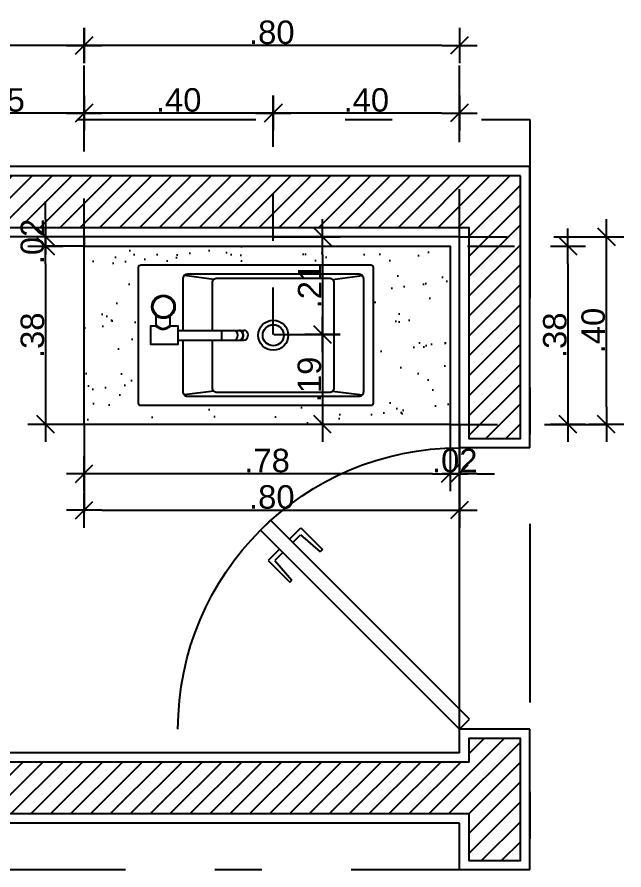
# Model space of a CAD drawing. Header units: millimetres. Extents: x 1999 to 2304, y 1614 to 1800.
# Drawn here: x 2236.212 to 2237.506, y 1631.34 to 1633.159 of the extents above; entities that cross this region are included whole.
import ezdxf

# ---------------------------------------------------------------- set-up
doc = ezdxf.new("R2010")
doc.units = ezdxf.units.MM
doc.header["$LTSCALE"] = 0.03
doc.header["$PDMODE"] = 34
doc.linetypes.add('DASHDOT', pattern=[25.4, 12.7, -6.35, 0, -6.35])
doc.linetypes.add('HIDDEN', pattern=[9.525, 6.35, -3.175])
for name, color, linetype in [('BANCADAS', 5, 'Continuous'), ('COTA Especificações', 250, 'Continuous'), ('Esquadrias', 3, 'Continuous'), ('LOUÇAS E METAIS', 5, 'Continuous'), ('PL1', 1, 'Continuous'), ('PL250', 250, 'Continuous'), ('PL5', 5, 'Continuous')]:
    doc.layers.add(name, color=color, linetype=linetype)
doc.styles.get("Standard").update_dxf_attribs({"font": 'arial.ttf'})
doc.dimstyles.new('TICK01', dxfattribs={"dimscale": 0, "dimtxt": 2, "dimasz": 1.5, "dimexe": 0.18, "dimexo": 0.06, "dimgap": 0.09, "dimtad": 1, "dimzin": 4, "dimdsep": 46, "dimtxsty": 'Standard', "dimblk": 'TICK1', "dimcen": 0.09, "dimclrd": 256, "dimclre": 256, "dimclrt": 4, "dimaunit": 1, "dimadec": 0, "dimazin": 0, "dimtfac": 1, "dimtix": 1, "dimtmove": 2, "dimatfit": 3, "dimldrblk": 'TICK1', "dimfxl": 1, "dimtolj": 1, "dimtzin": 12, "dimarcsym": 0})
pattern_1 = [(45, (199.171853, 0.580903), (-0.02121320344, 0.02121320344), [])]

# ---------------------------------------------------------------- blocks, each defined once
blk = doc.blocks.new('PORTA60E')
at = {"layer": 'Esquadrias'}
for p, q in [((-0.4455, 0.4031), (-0.4243, 0.4243)), ((-0.4243, 0.4243), (0, 0)), ((-0.0212, -0.0212), (-0.4455, 0.4031)), ((-0.3837, 0.3837), (-0.3594, 0.4079)), ((-0.3594, 0.4079), (-0.3134, 0.3619)), ((-0.3766, 0.3766), (-0.3598, 0.3934)), ((-0.3598, 0.3934), (-0.318, 0.3573)), ((-0.4049, 0.3624), (-0.4292, 0.3382)), ((-0.3978, 0.3554), (-0.4146, 0.3386)), ((-0.3134, 0.3619), (-0.318, 0.3573)), ((-0.4292, 0.3382), (-0.3832, 0.2922)), ((-0.4146, 0.3386), (-0.3785, 0.2968)), ((-0.3832, 0.2922), (-0.3785, 0.2968)), ((0, 0), (-0.0212, -0.0212))]:
    blk.add_line(p, q, dxfattribs=at)
at = {"layer": 'Esquadrias', "color": 250}
blk.add_arc((0, 0), 0.6, 90, 180, dxfattribs=at)
blk = doc.blocks.new('TORB')
at = {"layer": 'PL5', "color": 5}
for p, q in [((267.412, 16.3879), (267.4313, 16.3879)), ((267.4113, 16.3578), (267.4306, 16.3578))]:
    blk.add_line(p, q, dxfattribs=at)
blk.add_lwpolyline([(267.4097, 16.3562), (267.4097, 16.3419), (267.3697, 16.3419), (267.3697, 16.3991), (267.4097, 16.3991), (267.4097, 16.3895), (267.409, 16.3884), (267.4083, 16.3874), (267.4077, 16.3865), (267.407, 16.3854), (267.4065, 16.3847), (267.406, 16.3839), (267.4056, 16.383), (267.4053, 16.3826), (267.4051, 16.3821), (267.4048, 16.3816), (267.4046, 16.3812), (267.4044, 16.3807), (267.4042, 16.3802), (267.4039, 16.3797), (267.4037, 16.3791), (267.4035, 16.3786), (267.4033, 16.3781), (267.4032, 16.3775), (267.403, 16.3769), (267.4029, 16.3764), (267.4028, 16.3758), (267.4027, 16.3752), (267.4026, 16.3746), (267.4025, 16.374), (267.4025, 16.3734), (267.4025, 16.3728), (267.4025, 16.3722), (267.4025, 16.3716), (267.4026, 16.371), (267.4027, 16.3704), (267.4028, 16.3698), (267.4029, 16.3692), (267.4031, 16.3686), (267.4032, 16.3681), (267.4034, 16.3675), (267.4036, 16.367), (267.4038, 16.3665), (267.404, 16.3659), (267.4042, 16.3654), (267.4044, 16.3649), (267.4047, 16.3644), (267.4049, 16.364), (267.4051, 16.3635), (267.4054, 16.3631), (267.4059, 16.3622), (267.4064, 16.3614), (267.4068, 16.3606), (267.4073, 16.3598), (267.4079, 16.3589), (267.4083, 16.3583, 0.006646)], format="xyb", close=True, dxfattribs=at)
at = {"layer": 'PL5', "color": 250}
blk.add_lwpolyline([(267.4113, 16.3578, -0.006968), (267.4098, 16.3597), (267.4096, 16.3599), (267.4089, 16.3608), (267.4084, 16.3614), (267.4079, 16.3621), (267.4074, 16.3628), (267.4069, 16.3636), (267.4066, 16.364), (267.4064, 16.3644), (267.4061, 16.3648), (267.4059, 16.3653), (267.4056, 16.3657), (267.4054, 16.3661), (267.4051, 16.3666), (267.4049, 16.3671), (267.4047, 16.3676), (267.4045, 16.368), (267.4043, 16.3685), (267.4041, 16.369), (267.404, 16.3696), (267.4038, 16.3701), (267.4038, 16.3704), (267.4037, 16.3706), (267.4037, 16.3709), (267.4036, 16.3712), (267.4036, 16.3714), (267.4036, 16.3717), (267.4035, 16.372), (267.4035, 16.3722), (267.4035, 16.3725), (267.4035, 16.3728), (267.4035, 16.3731), (267.4035, 16.3733), (267.4035, 16.3736), (267.4035, 16.3739), (267.4036, 16.3742), (267.4036, 16.3744), (267.4036, 16.3747), (267.4037, 16.375), (267.4037, 16.3752), (267.4038, 16.3755), (267.4039, 16.376), (267.4041, 16.3766), (267.4043, 16.3771), (267.4044, 16.3776), (267.4046, 16.3781), (267.4049, 16.3785), (267.4051, 16.379), (267.4053, 16.3795), (267.4055, 16.3799), (267.4058, 16.3804), (267.406, 16.3808), (267.4063, 16.3812), (267.4066, 16.3816), (267.4068, 16.382), (267.4071, 16.3824), (267.4076, 16.3832), (267.4081, 16.3839), (267.4086, 16.3846), (267.4091, 16.3852), (267.4097, 16.386), (267.4105, 16.3869), (267.4113, 16.3879), (267.412, 16.3879)], format="xyb", dxfattribs=at)
at = {"layer": 'PL5'}
for points in [[(267.4097, 16.3895, 0.414213), (267.4113, 16.3879)], [(267.4113, 16.3578, 0.414213), (267.4097, 16.3562)]]:
    blk.add_lwpolyline(points, format="xyb", dxfattribs=at)
at = {"layer": 'PL5', "color": 5}
for points in [[(267.3794, 16.3419), (267.3794, 16.2488)], [(267.4001, 16.3419), (267.4001, 16.2488)], [(267.3794, 16.2488), (267.3794, 16.2113)], [(267.4001, 16.2488), (267.4001, 16.2113)], [(267.3794, 16.2106), (267.3794, 16.2009)], [(267.4, 16.2106), (267.4, 16.2009)]]:
    blk.add_lwpolyline(points, dxfattribs=at)
at = {"layer": 'PL5', "color": 250}
blk.add_lwpolyline([(267.4001, 16.2488), (267.3794, 16.2488)], dxfattribs=at)
at = {"layer": 'PL5', "color": 5}
blk.add_circle((267.4505, 16.3724), 0.0246, dxfattribs=at)
at = {"layer": 'PL5', "color": 250}
for radius in [0.0233, 0.0223]:
    blk.add_circle((267.4505, 16.3724), radius, dxfattribs=at)
for centre, major_axis, start_param, end_param in [((267.3897, 16.2225), (0.0103, 0), 3.141593, 6.283185), ((267.3897, 16.2113), (0.0103, 0), 3.141593, 6.283185), ((267.3897, 16.2106), (-0.0103, 0), 6.283074, 8.471289), ((267.3897, 16.2106), (-0.00971, 0), 0.961662, 2.178992), ((267.3897, 16.2106), (-0.0103, 0), 2.188103, 3.141482)]:
    blk.add_ellipse(centre, major_axis=major_axis, ratio=0.866025, start_param=start_param, end_param=end_param, dxfattribs=at)
at = {"layer": 'PL5'}
for start_param, end_param in [(6.280062, 6.283074), (3.141482, 3.144722)]:
    blk.add_ellipse((267.3897, 16.2106), major_axis=(-0.0103, 0), ratio=0.866025, start_param=start_param, end_param=end_param, dxfattribs=at)
at = {"layer": 'PL5', "color": 5}
for start_param, end_param in [(6.283074, 8.471289), (2.188103, 3.141482)]:
    blk.add_ellipse((267.3897, 16.2009), major_axis=(-0.0103, 0), ratio=0.866025, start_param=start_param, end_param=end_param, dxfattribs=at)
blk = doc.blocks.new('cuba apoio')
at = {"layer": 'LOUÇAS E METAIS'}
blk.add_lwpolyline([(2058.1553, 1014.7076, 0.414214), (2058.1503, 1014.7026), (2058.1503, 1014.2126, 0.414214), (2058.1553, 1014.2076), (2058.4453, 1014.2076, 0.414214), (2058.4503, 1014.2126), (2058.4503, 1014.7026, 0.414214), (2058.4453, 1014.7076)], format="xyb", close=True, dxfattribs=at)
for points in [[(2058.1732, 1014.2305, -0.198917), (2058.1703, 1014.2376), (2058.1703, 1014.6034, -0.414214), (2058.1803, 1014.6134), (2058.2899, 1014.6134)], [(2058.3106, 1014.6134), (2058.4203, 1014.6134, -0.414214), (2058.4303, 1014.6034), (2058.4303, 1014.2376, -0.198917), (2058.4273, 1014.2305)], [(2058.4273, 1014.2305, -0.198907), (2058.4203, 1014.2276), (2058.1803, 1014.2276, -0.198908), (2058.1732, 1014.2305)]]:
    blk.add_lwpolyline(points, format="xyb", dxfattribs=at)
at = {"layer": 'PL5', "color": 250}
for points in [[(2058.1812, 1014.5471), (2058.1732, 1014.6104)], [(2058.4193, 1014.5471), (2058.4273, 1014.6104)], [(2058.1812, 1014.2939), (2058.1732, 1014.2305)], [(2058.4193, 1014.2939), (2058.4273, 1014.2305)]]:
    blk.add_lwpolyline(points, dxfattribs=at)
blk.add_lwpolyline([(2058.2899, 1014.55), (2058.1883, 1014.55, 0.414214), (2058.1783, 1014.54), (2058.1783, 1014.301, 0.414214), (2058.1883, 1014.291), (2058.4123, 1014.291, 0.414214), (2058.4223, 1014.301), (2058.4223, 1014.4205), (2058.4223, 1014.54, 0.414214), (2058.4123, 1014.55), (2058.3106, 1014.55)], format="xyb", dxfattribs=at)
blk.add_lwpolyline([(2058.3003, 1014.4525, 1), (2058.3003, 1014.3885, 1)], format="xyb", close=True, dxfattribs=at)
at = {"layer": 'PL5', "color": 6}
blk.add_lwpolyline([(2058.3003, 1014.443, 1), (2058.3003, 1014.398, 1)], format="xyb", close=True, dxfattribs=at)
at = {"layer": 'PL5', "color": 8, "xscale": -1}
blk.add_blockref('TORB', (2325.69, 998.2822), dxfattribs=at)
blk = doc.blocks.new('TICK1')
for p, q in [((0, 1), (0, -1)), ((0.5, 0.5), (-0.5, -0.5)), ((-1, 0), (1, 0))]:
    blk.add_line(p, q)
blk = doc.blocks.new('*D559')
at = {"layer": 'COTA Especificações', "linetype": 'HIDDEN', "lineweight": -2, "ltscale": 0.1, "transparency": 16777216}
for p, q in [((2237.135, 1632.2888), (2237.135, 1632.1806)), ((2237.155, 1632.2888), (2237.155, 1632.1806))]:
    blk.add_line(p, q, dxfattribs=at)
at = {"layer": 'COTA Especificações', "lineweight": -2, "ltscale": 0.1, "transparency": 16777216}
for p, q in [((2237.0975, 1632.1851), (2237.06, 1632.1851)), ((2237.155, 1632.1851), (2237.135, 1632.1851)), ((2237.1925, 1632.1851), (2237.23, 1632.1851))]:
    blk.add_line(p, q, dxfattribs=at)
at = {"layer": 'DEFPOINTS', "color": 0, "ltscale": 0.1, "transparency": 16777216}
for p in [(2237.135, 1632.2903), (2237.155, 1632.2903), (2237.135, 1632.1851)]:
    blk.add_point(p, dxfattribs=at)
at = {"layer": 'COTA Especificações', "lineweight": -2, "ltscale": 0.1, "transparency": 16777216, "xscale": 0.03749999999999998, "yscale": 0.03749999999999998, "zscale": 0.03749999999999998}
blk.add_blockref('TICK1', (2237.135, 1632.1851), dxfattribs=at)
at = {"layer": 'COTA Especificações', "lineweight": -2, "ltscale": 0.1, "transparency": 16777216, "xscale": 0.03749999999999998, "yscale": 0.03749999999999998, "zscale": 0.03749999999999998, "rotation": 180}
blk.add_blockref('TICK1', (2237.155, 1632.1851), dxfattribs=at)
at = {"layer": 'COTA Especificações', "color": 4, "ltscale": 0.1, "transparency": 16777216, "insert": (2237.145, 1632.2129), "char_height": 0.05, "attachment_point": 5}
blk.add_mtext('\\A1;.02', dxfattribs=at)
blk = doc.blocks.new('*D560')
at = {"layer": 'COTA Especificações', "linetype": 'HIDDEN', "lineweight": -2, "ltscale": 0.1, "transparency": 16777216}
for p, q in [((2236.355, 1632.2888), (2236.355, 1632.1806)), ((2237.135, 1632.2888), (2237.135, 1632.1806))]:
    blk.add_line(p, q, dxfattribs=at)
at = {"layer": 'COTA Especificações', "lineweight": -2, "ltscale": 0.1, "transparency": 16777216}
blk.add_line((2237.0975, 1632.1851), (2236.3925, 1632.1851), dxfattribs=at)
at = {"layer": 'DEFPOINTS', "color": 0, "ltscale": 0.1, "transparency": 16777216}
for p in [(2236.355, 1632.2903), (2237.135, 1632.2903), (2236.355, 1632.1851)]:
    blk.add_point(p, dxfattribs=at)
at = {"layer": 'COTA Especificações', "lineweight": -2, "ltscale": 0.1, "transparency": 16777216, "xscale": 0.03749999999999998, "yscale": 0.03749999999999998, "zscale": 0.03749999999999998, "rotation": 180}
blk.add_blockref('TICK1', (2236.355, 1632.1851), dxfattribs=at)
at = {"layer": 'COTA Especificações', "lineweight": -2, "ltscale": 0.1, "transparency": 16777216, "xscale": 0.03749999999999998, "yscale": 0.03749999999999998, "zscale": 0.03749999999999998}
blk.add_blockref('TICK1', (2237.135, 1632.1851), dxfattribs=at)
at = {"layer": 'COTA Especificações', "color": 4, "ltscale": 0.1, "transparency": 16777216, "insert": (2236.745, 1632.2129), "char_height": 0.05, "attachment_point": 5}
blk.add_mtext('\\A1;.78', dxfattribs=at)
blk = doc.blocks.new('*D561')
at = {"layer": 'COTA Especificações', "lineweight": -2, "ltscale": 0.1, "transparency": 16777216}
for p, q in [((2236.2727, 1632.7278), (2236.2727, 1632.7653)), ((2236.2727, 1632.6903), (2236.2727, 1632.6703)), ((2236.2727, 1632.6328), (2236.2727, 1632.5953))]:
    blk.add_line(p, q, dxfattribs=at)
at = {"layer": 'COTA Especificações', "linetype": 'HIDDEN', "lineweight": -2, "ltscale": 0.1, "transparency": 16777216}
for p, q in [((2236.3535, 1632.6903), (2236.2682, 1632.6903)), ((2236.3535, 1632.6703), (2236.2682, 1632.6703))]:
    blk.add_line(p, q, dxfattribs=at)
at = {"layer": 'DEFPOINTS', "color": 0, "ltscale": 0.1, "transparency": 16777216}
for p in [(2236.355, 1632.6903), (2236.2727, 1632.6703), (2236.355, 1632.6703)]:
    blk.add_point(p, dxfattribs=at)
at = {"layer": 'COTA Especificações', "lineweight": -2, "ltscale": 0.1, "transparency": 16777216, "xscale": 0.03749999999999998, "yscale": 0.03749999999999998, "zscale": 0.03749999999999998}
for p, rotation in [((2236.2727, 1632.6903), 270), ((2236.2727, 1632.6703), 90)]:
    blk.add_blockref('TICK1', p, dxfattribs=dict(at, rotation=rotation))
at = {"layer": 'COTA Especificações', "color": 4, "ltscale": 0.1, "transparency": 16777216, "insert": (2236.2449, 1632.6803), "char_height": 0.05, "attachment_point": 5, "rotation": 90}
blk.add_mtext('\\A1;.02', dxfattribs=at)
blk = doc.blocks.new('*D562')
at = {"layer": 'COTA Especificações', "linetype": 'HIDDEN', "lineweight": -2, "ltscale": 0.1, "transparency": 16777216}
for p, q in [((2236.3535, 1632.6703), (2236.2682, 1632.6703)), ((2236.3535, 1632.2903), (2236.2682, 1632.2903))]:
    blk.add_line(p, q, dxfattribs=at)
at = {"layer": 'COTA Especificações', "lineweight": -2, "ltscale": 0.1, "transparency": 16777216}
blk.add_line((2236.2727, 1632.6328), (2236.2727, 1632.3278), dxfattribs=at)
at = {"layer": 'DEFPOINTS', "color": 0, "ltscale": 0.1, "transparency": 16777216}
for p in [(2236.355, 1632.6703), (2236.2727, 1632.2903), (2236.355, 1632.2903)]:
    blk.add_point(p, dxfattribs=at)
at = {"layer": 'COTA Especificações', "lineweight": -2, "ltscale": 0.1, "transparency": 16777216, "xscale": 0.03749999999999998, "yscale": 0.03749999999999998, "zscale": 0.03749999999999998}
for p, rotation in [((2236.2727, 1632.6703), 90), ((2236.2727, 1632.2903), 270)]:
    blk.add_blockref('TICK1', p, dxfattribs=dict(at, rotation=rotation))
at = {"layer": 'COTA Especificações', "color": 4, "ltscale": 0.1, "transparency": 16777216, "insert": (2236.2449, 1632.4803), "char_height": 0.05, "attachment_point": 5, "rotation": 90}
blk.add_mtext('\\A1;.38', dxfattribs=at)
blk = doc.blocks.new('*D563')
at = {"layer": 'COTA Especificações', "linetype": 'HIDDEN', "lineweight": -2, "ltscale": 0.1, "transparency": 16777216}
for p, q in [((2236.9722, 1632.6703), (2237.3909, 1632.6703)), ((2237.1365, 1632.2903), (2237.3909, 1632.2903))]:
    blk.add_line(p, q, dxfattribs=at)
at = {"layer": 'COTA Especificações', "lineweight": -2, "ltscale": 0.1, "transparency": 16777216}
blk.add_line((2237.3864, 1632.6328), (2237.3864, 1632.3278), dxfattribs=at)
at = {"layer": 'DEFPOINTS', "color": 0, "ltscale": 0.1, "transparency": 16777216}
for p in [(2236.9707, 1632.6703), (2237.135, 1632.2903), (2237.3864, 1632.2903)]:
    blk.add_point(p, dxfattribs=at)
at = {"layer": 'COTA Especificações', "lineweight": -2, "ltscale": 0.1, "transparency": 16777216, "xscale": 0.03749999999999998, "yscale": 0.03749999999999998, "zscale": 0.03749999999999998}
for p, rotation in [((2237.3864, 1632.6703), 90), ((2237.3864, 1632.2903), 270)]:
    blk.add_blockref('TICK1', p, dxfattribs=dict(at, rotation=rotation))
at = {"layer": 'COTA Especificações', "color": 4, "ltscale": 0.1, "transparency": 16777216, "insert": (2237.3586, 1632.4803), "char_height": 0.05, "attachment_point": 5, "rotation": 90}
blk.add_mtext('\\A1;.38', dxfattribs=at)
blk = doc.blocks.new('*D705')
at = {"layer": 'COTA Especificações', "linetype": 'HIDDEN', "lineweight": -2, "ltscale": 0.1, "transparency": 16777216}
for p, q in [((2236.7581, 1632.4819), (2236.7581, 1632.9585)), ((2237.155, 1632.6918), (2237.155, 1632.9585))]:
    blk.add_line(p, q, dxfattribs=at)
at = {"layer": 'COTA Especificações', "lineweight": -2, "ltscale": 0.1, "transparency": 16777216}
blk.add_line((2237.1175, 1632.954), (2236.7956, 1632.954), dxfattribs=at)
at = {"layer": 'DEFPOINTS', "color": 0, "ltscale": 0.1, "transparency": 16777216}
for p in [(2236.7581, 1632.954), (2237.155, 1632.6903), (2236.7581, 1632.4804)]:
    blk.add_point(p, dxfattribs=at)
at = {"layer": 'COTA Especificações', "lineweight": -2, "ltscale": 0.1, "transparency": 16777216, "xscale": 0.03749999999999998, "yscale": 0.03749999999999998, "zscale": 0.03749999999999998, "rotation": 180}
blk.add_blockref('TICK1', (2236.7581, 1632.954), dxfattribs=at)
at = {"layer": 'COTA Especificações', "lineweight": -2, "ltscale": 0.1, "transparency": 16777216, "xscale": 0.03749999999999998, "yscale": 0.03749999999999998, "zscale": 0.03749999999999998}
blk.add_blockref('TICK1', (2237.155, 1632.954), dxfattribs=at)
at = {"layer": 'COTA Especificações', "color": 4, "ltscale": 0.1, "transparency": 16777216, "insert": (2236.9565, 1632.9817), "char_height": 0.05, "attachment_point": 5}
blk.add_mtext('\\A1;.40', dxfattribs=at)
blk = doc.blocks.new('*D708')
at = {"layer": 'COTA Especificações', "linetype": 'HIDDEN', "lineweight": -2, "ltscale": 0.1, "transparency": 16777216}
for p, q in [((2236.355, 1632.6718), (2236.355, 1632.9585)), ((2236.7581, 1632.9555), (2236.7581, 1632.9585))]:
    blk.add_line(p, q, dxfattribs=at)
at = {"layer": 'COTA Especificações', "lineweight": -2, "ltscale": 0.1, "transparency": 16777216}
blk.add_line((2236.7206, 1632.954), (2236.3925, 1632.954), dxfattribs=at)
at = {"layer": 'DEFPOINTS', "color": 0, "ltscale": 0.1, "transparency": 16777216}
for p in [(2236.355, 1632.954), (2236.7581, 1632.954), (2236.355, 1632.6703)]:
    blk.add_point(p, dxfattribs=at)
at = {"layer": 'COTA Especificações', "lineweight": -2, "ltscale": 0.1, "transparency": 16777216, "xscale": 0.03749999999999998, "yscale": 0.03749999999999998, "zscale": 0.03749999999999998, "rotation": 180}
blk.add_blockref('TICK1', (2236.355, 1632.954), dxfattribs=at)
at = {"layer": 'COTA Especificações', "lineweight": -2, "ltscale": 0.1, "transparency": 16777216, "xscale": 0.03749999999999998, "yscale": 0.03749999999999998, "zscale": 0.03749999999999998}
blk.add_blockref('TICK1', (2236.7581, 1632.954), dxfattribs=at)
at = {"layer": 'COTA Especificações', "color": 4, "ltscale": 0.1, "transparency": 16777216, "insert": (2236.5565, 1632.9817), "char_height": 0.05, "attachment_point": 5}
blk.add_mtext('\\A1;.40', dxfattribs=at)
blk = doc.blocks.new('*D709')
at = {"layer": 'COTA Especificações', "linetype": 'HIDDEN', "lineweight": -2, "ltscale": 0.1, "transparency": 16777216}
for p, q in [((2236.0051, 1632.9555), (2236.0051, 1632.9585)), ((2236.355, 1632.6718), (2236.355, 1632.9585))]:
    blk.add_line(p, q, dxfattribs=at)
at = {"layer": 'COTA Especificações', "lineweight": -2, "ltscale": 0.1, "transparency": 16777216}
blk.add_line((2236.3175, 1632.954), (2236.0426, 1632.954), dxfattribs=at)
at = {"layer": 'DEFPOINTS', "color": 0, "ltscale": 0.1, "transparency": 16777216}
for p in [(2236.0051, 1632.954), (2236.0051, 1632.954), (2236.355, 1632.6703)]:
    blk.add_point(p, dxfattribs=at)
at = {"layer": 'COTA Especificações', "lineweight": -2, "ltscale": 0.1, "transparency": 16777216, "xscale": 0.03749999999999998, "yscale": 0.03749999999999998, "zscale": 0.03749999999999998, "rotation": 180}
blk.add_blockref('TICK1', (2236.0051, 1632.954), dxfattribs=at)
at = {"layer": 'COTA Especificações', "lineweight": -2, "ltscale": 0.1, "transparency": 16777216, "xscale": 0.03749999999999998, "yscale": 0.03749999999999998, "zscale": 0.03749999999999998}
blk.add_blockref('TICK1', (2236.355, 1632.954), dxfattribs=at)
at = {"layer": 'COTA Especificações', "color": 4, "ltscale": 0.1, "transparency": 16777216, "insert": (2236.18, 1632.9817), "char_height": 0.05, "attachment_point": 5}
blk.add_mtext('\\A1;.35', dxfattribs=at)
blk = doc.blocks.new('*D710')
at = {"layer": 'COTA Especificações', "linetype": 'HIDDEN', "lineweight": -2, "ltscale": 0.1, "transparency": 16777216}
for p, q in [((2236.355, 1632.9555), (2236.355, 1633.1026)), ((2237.155, 1632.9555), (2237.155, 1633.1026))]:
    blk.add_line(p, q, dxfattribs=at)
at = {"layer": 'COTA Especificações', "lineweight": -2, "ltscale": 0.1, "transparency": 16777216}
blk.add_line((2237.1175, 1633.0981), (2236.3925, 1633.0981), dxfattribs=at)
at = {"layer": 'DEFPOINTS', "color": 0, "ltscale": 0.1, "transparency": 16777216}
for p in [(2236.355, 1633.0981), (2236.355, 1632.954), (2237.155, 1632.954)]:
    blk.add_point(p, dxfattribs=at)
at = {"layer": 'COTA Especificações', "lineweight": -2, "ltscale": 0.1, "transparency": 16777216, "xscale": 0.03749999999999998, "yscale": 0.03749999999999998, "zscale": 0.03749999999999998, "rotation": 180}
blk.add_blockref('TICK1', (2236.355, 1633.0981), dxfattribs=at)
at = {"layer": 'COTA Especificações', "lineweight": -2, "ltscale": 0.1, "transparency": 16777216, "xscale": 0.03749999999999998, "yscale": 0.03749999999999998, "zscale": 0.03749999999999998}
blk.add_blockref('TICK1', (2237.155, 1633.0981), dxfattribs=at)
at = {"layer": 'COTA Especificações', "color": 4, "ltscale": 0.1, "transparency": 16777216, "insert": (2236.755, 1633.1259), "char_height": 0.05, "attachment_point": 5}
blk.add_mtext('\\A1;.80', dxfattribs=at)
blk = doc.blocks.new('*D711')
at = {"layer": 'COTA Especificações', "linetype": 'HIDDEN', "lineweight": -2, "ltscale": 0.1, "transparency": 16777216}
for p, q in [((2235.655, 1632.9555), (2235.655, 1633.1026)), ((2236.355, 1632.9555), (2236.355, 1633.1026))]:
    blk.add_line(p, q, dxfattribs=at)
at = {"layer": 'COTA Especificações', "lineweight": -2, "ltscale": 0.1, "transparency": 16777216}
blk.add_line((2236.3175, 1633.0981), (2235.6925, 1633.0981), dxfattribs=at)
at = {"layer": 'DEFPOINTS', "color": 0, "ltscale": 0.1, "transparency": 16777216}
for p in [(2235.655, 1633.0981), (2235.655, 1632.954), (2236.355, 1632.954)]:
    blk.add_point(p, dxfattribs=at)
at = {"layer": 'COTA Especificações', "lineweight": -2, "ltscale": 0.1, "transparency": 16777216, "xscale": 0.03749999999999998, "yscale": 0.03749999999999998, "zscale": 0.03749999999999998, "rotation": 180}
blk.add_blockref('TICK1', (2235.655, 1633.0981), dxfattribs=at)
at = {"layer": 'COTA Especificações', "lineweight": -2, "ltscale": 0.1, "transparency": 16777216, "xscale": 0.03749999999999998, "yscale": 0.03749999999999998, "zscale": 0.03749999999999998}
blk.add_blockref('TICK1', (2236.355, 1633.0981), dxfattribs=at)
at = {"layer": 'COTA Especificações', "color": 4, "ltscale": 0.1, "transparency": 16777216, "insert": (2236.005, 1633.1259), "char_height": 0.05, "attachment_point": 5}
blk.add_mtext('\\A1;.70', dxfattribs=at)
blk = doc.blocks.new('*D712')
at = {"layer": 'COTA Especificações', "linetype": 'HIDDEN', "lineweight": -2, "ltscale": 0.1, "transparency": 16777216}
for p, q in [((2236.7596, 1632.6903), (2236.8676, 1632.6903)), ((2236.7596, 1632.4819), (2236.8676, 1632.4819))]:
    blk.add_line(p, q, dxfattribs=at)
at = {"layer": 'COTA Especificações', "lineweight": -2, "ltscale": 0.1, "transparency": 16777216}
blk.add_line((2236.8631, 1632.6528), (2236.8631, 1632.5194), dxfattribs=at)
at = {"layer": 'DEFPOINTS', "color": 0, "ltscale": 0.1, "transparency": 16777216}
for p in [(2236.7581, 1632.6903), (2236.7581, 1632.4819), (2236.8631, 1632.4819)]:
    blk.add_point(p, dxfattribs=at)
at = {"layer": 'COTA Especificações', "lineweight": -2, "ltscale": 0.1, "transparency": 16777216, "xscale": 0.03749999999999998, "yscale": 0.03749999999999998, "zscale": 0.03749999999999998}
for p, rotation in [((2236.8631, 1632.6903), 90), ((2236.8631, 1632.4819), 270)]:
    blk.add_blockref('TICK1', p, dxfattribs=dict(at, rotation=rotation))
at = {"layer": 'COTA Especificações', "color": 4, "ltscale": 0.1, "transparency": 16777216, "insert": (2236.8358, 1632.5861), "char_height": 0.05, "attachment_point": 5, "rotation": 90}
blk.add_mtext('\\A1;.21', dxfattribs=at)
blk = doc.blocks.new('*D713')
at = {"layer": 'COTA Especificações', "linetype": 'HIDDEN', "lineweight": -2, "ltscale": 0.1, "transparency": 16777216}
for p, q in [((2236.7596, 1632.4819), (2236.8676, 1632.4819)), ((2236.8646, 1632.2903), (2236.8676, 1632.2903))]:
    blk.add_line(p, q, dxfattribs=at)
at = {"layer": 'COTA Especificações', "lineweight": -2, "ltscale": 0.1, "transparency": 16777216}
blk.add_line((2236.8631, 1632.4444), (2236.8631, 1632.3278), dxfattribs=at)
at = {"layer": 'DEFPOINTS', "color": 0, "ltscale": 0.1, "transparency": 16777216}
for p in [(2236.7581, 1632.4819), (2236.8631, 1632.2903), (2236.8631, 1632.2903)]:
    blk.add_point(p, dxfattribs=at)
at = {"layer": 'COTA Especificações', "lineweight": -2, "ltscale": 0.1, "transparency": 16777216, "xscale": 0.03749999999999998, "yscale": 0.03749999999999998, "zscale": 0.03749999999999998}
for p, rotation in [((2236.8631, 1632.4819), 90), ((2236.8631, 1632.2903), 270)]:
    blk.add_blockref('TICK1', p, dxfattribs=dict(at, rotation=rotation))
at = {"layer": 'COTA Especificações', "color": 4, "ltscale": 0.1, "transparency": 16777216, "insert": (2236.8354, 1632.3861), "char_height": 0.05, "attachment_point": 5, "rotation": 90}
blk.add_mtext('\\A1;.19', dxfattribs=at)
blk = doc.blocks.new('*D745')
at = {"layer": 'COTA Especificações', "linetype": 'HIDDEN', "lineweight": -2, "ltscale": 0.1, "transparency": 16777216}
for p, q in [((2236.355, 1632.1836), (2236.355, 1632.1029)), ((2237.155, 1632.1836), (2237.155, 1632.1029))]:
    blk.add_line(p, q, dxfattribs=at)
at = {"layer": 'COTA Especificações', "lineweight": -2, "ltscale": 0.1, "transparency": 16777216}
blk.add_line((2236.3925, 1632.1074), (2237.1175, 1632.1074), dxfattribs=at)
at = {"layer": 'DEFPOINTS', "color": 0, "ltscale": 0.1, "transparency": 16777216}
for p in [(2236.355, 1632.1851), (2237.155, 1632.1851), (2237.155, 1632.1074)]:
    blk.add_point(p, dxfattribs=at)
at = {"layer": 'COTA Especificações', "lineweight": -2, "ltscale": 0.1, "transparency": 16777216, "xscale": 0.03749999999999998, "yscale": 0.03749999999999998, "zscale": 0.03749999999999998, "rotation": 180}
blk.add_blockref('TICK1', (2236.355, 1632.1074), dxfattribs=at)
at = {"layer": 'COTA Especificações', "lineweight": -2, "ltscale": 0.1, "transparency": 16777216, "xscale": 0.03749999999999998, "yscale": 0.03749999999999998, "zscale": 0.03749999999999998}
blk.add_blockref('TICK1', (2237.155, 1632.1074), dxfattribs=at)
at = {"layer": 'COTA Especificações', "color": 4, "ltscale": 0.1, "transparency": 16777216, "insert": (2236.755, 1632.1352), "char_height": 0.05, "attachment_point": 5}
blk.add_mtext('\\A1;.80', dxfattribs=at)
blk = doc.blocks.new('*D747')
at = {"layer": 'COTA Especificações', "linetype": 'HIDDEN', "lineweight": -2, "ltscale": 0.1, "transparency": 16777216}
for p, q in [((2237.1565, 1632.6903), (2237.4727, 1632.6903)), ((2237.3879, 1632.2903), (2237.4727, 1632.2903))]:
    blk.add_line(p, q, dxfattribs=at)
at = {"layer": 'COTA Especificações', "lineweight": -2, "ltscale": 0.1, "transparency": 16777216}
blk.add_line((2237.4682, 1632.3278), (2237.4682, 1632.6528), dxfattribs=at)
at = {"layer": 'DEFPOINTS', "color": 0, "ltscale": 0.1, "transparency": 16777216}
for p in [(2237.155, 1632.6903), (2237.4682, 1632.6903), (2237.3864, 1632.2903)]:
    blk.add_point(p, dxfattribs=at)
at = {"layer": 'COTA Especificações', "lineweight": -2, "ltscale": 0.1, "transparency": 16777216, "xscale": 0.03749999999999998, "yscale": 0.03749999999999998, "zscale": 0.03749999999999998}
for p, rotation in [((2237.4682, 1632.6903), 90), ((2237.4682, 1632.2903), 270)]:
    blk.add_blockref('TICK1', p, dxfattribs=dict(at, rotation=rotation))
at = {"layer": 'COTA Especificações', "color": 4, "ltscale": 0.1, "transparency": 16777216, "insert": (2237.4404, 1632.4903), "char_height": 0.05, "attachment_point": 5, "rotation": 90}
blk.add_mtext('\\A1;.40', dxfattribs=at)

msp = doc.modelspace()

# ---------------------------------------------------------------- hatches: boundary and pattern name
at = {"layer": 'BANCADAS'}
h = msp.add_hatch(dxfattribs=at)
h.set_pattern_fill('AR-SAND', color=251, scale=0.002)
h.set_pattern_definition([(37.5, (-1134.32384, -110.37468), (-0.0032000626, 0.0978826475), [0, -0.077216, 0, -0.08636, 0, -0.08255]), (7.5, (-1134.32384, -110.37468), (0.0899046566, 0.14336502), [0, -0.041656, 0, -0.069596, 0, -0.02667]), (327.5, (-1134.38633, -110.37468), (0.158198474, 0.000287437), [0, -0.0254, 0, -0.09144, 0, -0.11938]), (317.5, (-1134.38633, -110.37468), (0.1527112905, 0.0445858647), [0, -0.0127, 0, -0.059944, 0, -0.06858])])
h.paths.add_polyline_path([(2237.135, 1632.6703), (2236.355, 1632.6703), (2236.355, 1632.2903), (2237.135, 1632.2903)])
edge = h.paths.add_edge_path(flags=16)
edge.add_arc((2236.476, 1632.6253), 0.005, 90, 180, ccw=False)
edge.add_line((2236.476, 1632.6303), (2236.966, 1632.6303))
edge.add_arc((2236.966, 1632.6253), 0.005, 0, 90, ccw=False)
edge.add_line((2236.971, 1632.6253), (2236.971, 1632.3353))
edge.add_arc((2236.966, 1632.3353), 0.005, -90, 0, ccw=False)
edge.add_line((2236.966, 1632.3303), (2236.476, 1632.3303))
edge.add_arc((2236.476, 1632.3353), 0.005, 180, 270, ccw=False)
edge.add_line((2236.471, 1632.3353), (2236.471, 1632.6253))
edge = h.paths.add_edge_path(flags=0)
edge.add_arc((2236.9179, 1632.541), 0.0223, 0, 360)
edge = h.paths.add_edge_path(flags=0)
edge.add_line((2236.932, 1632.4981), (2236.9292, 1632.4964))
edge.add_line((2236.9292, 1632.4964), (2236.9266, 1632.4951))
edge.add_line((2236.9266, 1632.4951), (2236.9241, 1632.494))
edge.add_line((2236.9241, 1632.494), (2236.9213, 1632.4933))
edge.add_line((2236.9213, 1632.4933), (2236.9183, 1632.493))
edge.add_line((2236.9183, 1632.493), (2236.9154, 1632.4933))
edge.add_line((2236.9154, 1632.4933), (2236.9126, 1632.4941))
edge.add_line((2236.9126, 1632.4941), (2236.9098, 1632.4953))
edge.add_line((2236.9098, 1632.4953), (2236.907, 1632.4968))
edge.add_line((2236.907, 1632.4968), (2236.9054, 1632.4979))
edge.add_line((2236.9054, 1632.4979), (2236.9043, 1632.4986))
edge.add_arc((2236.9561, 1632.5763), 0.0934, 234.449, 236.3437, ccw=False)
edge.add_line((2236.9018, 1632.5003), (2236.8874, 1632.5003))
edge.add_line((2236.8874, 1632.5003), (2236.8874, 1632.4603))
edge.add_line((2236.8874, 1632.4603), (2236.9446, 1632.4603))
edge.add_line((2236.9446, 1632.4603), (2236.9446, 1632.5003))
edge.add_line((2236.9446, 1632.5003), (2236.9351, 1632.5003))
edge.add_line((2236.9351, 1632.5003), (2236.932, 1632.4981))
edge = h.paths.add_edge_path(flags=0)
edge.add_arc((2236.501, 1632.6003), 0.01, 135.001, 180, ccw=False)
edge.add_arc((2236.501, 1632.6003), 0.01, 90, 135.001, ccw=False)
edge.add_line((2236.501, 1632.6103), (2236.8667, 1632.6103))
edge.add_arc((2236.8667, 1632.6003), 0.01, 0, 90, ccw=False)
edge.add_line((2236.8767, 1632.6003), (2236.8767, 1632.4906))
edge.add_line((2236.8767, 1632.4906), (2236.7944, 1632.4906))
edge.add_line((2236.7944, 1632.4906), (2236.7944, 1632.47))
edge.add_line((2236.7944, 1632.47), (2236.8767, 1632.47))
edge.add_line((2236.8767, 1632.47), (2236.8767, 1632.3603))
edge.add_arc((2236.8667, 1632.3603), 0.01, -90, 0, ccw=False)
edge.add_line((2236.8667, 1632.3503), (2236.501, 1632.3503))
edge.add_arc((2236.501, 1632.3603), 0.01, 224.999, 270, ccw=False)
edge.add_arc((2236.501, 1632.3603), 0.01, 180, 224.999, ccw=False)
edge.add_line((2236.491, 1632.3603), (2236.491, 1632.6003))
edge = h.paths.add_edge_path(flags=0)
edge.add_arc((2236.6838, 1632.4803), 0.032, 0, 360)
edge = h.paths.add_edge_path(flags=0)
edge.add_arc((2236.6838, 1632.4803), 0.0225, 0, 360)
edge = h.paths.add_edge_path(flags=0)
edge.add_ellipse((2236.7464, 1632.4803), major_axis=(0, 0.0103), ratio=0.866025, start_angle=54.6309, end_angle=180.0064, ccw=False)
edge.add_ellipse((2236.7464, 1632.4803), major_axis=(0, 0.0103), ratio=0.866025, start_angle=0.0064, end_angle=54.6309, ccw=False)
edge.add_line((2236.7464, 1632.4906), (2236.7562, 1632.4906))
edge.add_line((2236.7562, 1632.4906), (2236.7567, 1632.4906))
edge.add_ellipse((2236.7568, 1632.4803), major_axis=(0, 0.0103), ratio=0.866025, start_angle=0, end_angle=57.5488, ccw=False)
edge.add_line((2236.7568, 1632.4906), (2236.7681, 1632.4906))
edge.add_ellipse((2236.7681, 1632.4803), major_axis=(0, 0.0103), ratio=0.866025, start_angle=0, end_angle=180)
edge.add_line((2236.7681, 1632.47), (2236.7563, 1632.47))
edge.add_ellipse((2236.7562, 1632.4803), major_axis=(0, 0.0103), ratio=0.866025, start_angle=54.6309, end_angle=180)
edge.add_line((2236.7562, 1632.47), (2236.7464, 1632.47))
edge = h.paths.add_edge_path(flags=0)
edge.add_arc((2236.9179, 1632.541), 0.0246, 0, 180, ccw=False)
edge.add_arc((2236.9179, 1632.541), 0.0246, -50.8644, 0, ccw=False)
edge.add_line((2236.9335, 1632.5219), (2236.9335, 1632.5026))
edge.add_line((2236.9335, 1632.5026), (2236.9335, 1632.5019))
edge.add_line((2236.9335, 1632.5019), (2236.9305, 1632.4994))
edge.add_line((2236.9305, 1632.4994), (2236.9278, 1632.4975))
edge.add_line((2236.9278, 1632.4975), (2236.9251, 1632.4959))
edge.add_line((2236.9251, 1632.4959), (2236.9223, 1632.4946))
edge.add_line((2236.9223, 1632.4946), (2236.9194, 1632.494))
edge.add_line((2236.9194, 1632.494), (2236.9164, 1632.4941))
edge.add_line((2236.9164, 1632.4941), (2236.9134, 1632.4951))
edge.add_line((2236.9134, 1632.4951), (2236.9107, 1632.4965))
edge.add_line((2236.9107, 1632.4965), (2236.9081, 1632.4982))
edge.add_line((2236.9081, 1632.4982), (2236.9061, 1632.4997))
edge.add_arc((2236.9592, 1632.5673), 0.086, 229.5053, 231.8549, ccw=False)
edge.add_line((2236.9034, 1632.5019), (2236.9034, 1632.5212))
edge.add_arc((2236.9179, 1632.541), 0.0246, 180, 233.7209, ccw=False)
at = {"layer": 'PL1'}
h = msp.add_hatch(dxfattribs=at)
h.set_pattern_fill('_USER', color=251, scale=0.03, angle=45, pattern_type=0)
h.set_pattern_definition(pattern_1)
h.paths.add_polyline_path([(2237.285, 1632.8203), (2235.6349, 1632.8203), (2235.6349, 1632.9203), (2235.4979, 1632.9203), (2235.4979, 1632.4103), (2235.6349, 1632.4103), (2235.6349, 1632.7103), (2237.175, 1632.7103), (2237.175, 1632.2603), (2237.285, 1632.2603)])
h = msp.add_hatch(dxfattribs=at)
h.set_pattern_fill('_USER', color=251, scale=0.03, angle=45, pattern_type=0)
h.set_pattern_definition(pattern_1)
h.paths.add_polyline_path([(2235.4979, 1631.3403), (2235.6349, 1631.3403), (2235.6349, 1631.4603), (2237.175, 1631.4603), (2237.175, 1631.3603), (2237.285, 1631.3603), (2237.285, 1631.6203), (2237.175, 1631.6203), (2237.175, 1631.5703), (2235.6349, 1631.5703), (2235.6349, 1631.8703), (2235.4979, 1631.8703)])

# ---------------------------------------------------------------- linework, layer by layer
at = {"color": 5, "linetype": 'DASHDOT'}
msp.add_lwpolyline([(2237.305, 1631.3403), (2235.4779, 1631.3403), (2235.4779, 1632.9403), (2237.305, 1632.9403)], close=True, dxfattribs=at)
at = {"layer": 'BANCADAS', "color": 6, "linetype": 'Continuous'}
for p, q in [((2236.355, 1632.2903), (2236.355, 1632.6703)), ((2237.135, 1632.2903), (2236.355, 1632.2903))]:
    msp.add_line(p, q, dxfattribs=at)
at = {"layer": 'BANCADAS'}
msp.add_lwpolyline([(2236.355, 1632.6903), (2236.355, 1632.6703), (2237.135, 1632.6703), (2237.135, 1632.2903), (2237.155, 1632.2903)], dxfattribs=at)
at = {"layer": 'PL1'}
for p, q in [((2237.305, 1632.8403), (2235.6549, 1632.8403)), ((2237.305, 1632.2403), (2237.305, 1632.8403)), ((2237.155, 1632.6903), (2235.6549, 1632.6903)), ((2237.155, 1632.2403), (2237.155, 1632.6903)), ((2237.305, 1632.2403), (2237.155, 1632.2403)), ((2237.305, 1631.6403), (2237.155, 1631.6403)), ((2237.155, 1631.5903), (2237.155, 1631.6403)), ((2237.305, 1631.3403), (2237.305, 1631.6403)), ((2237.155, 1631.5903), (2235.6549, 1631.5903)), ((2237.155, 1631.4403), (2235.6549, 1631.4403)), ((2237.155, 1631.3403), (2237.155, 1631.4403)), ((2237.305, 1631.3403), (2237.155, 1631.3403))]:
    msp.add_line(p, q, dxfattribs=at)
at = {"layer": 'PL1', "color": 6}
msp.add_lwpolyline([(2237.285, 1632.8203), (2235.6349, 1632.8203), (2235.6349, 1632.9203), (2235.4979, 1632.9203), (2235.4979, 1632.4103), (2235.6349, 1632.4103), (2235.6349, 1632.7103), (2237.175, 1632.7103), (2237.175, 1632.2603), (2237.285, 1632.2603)], close=True, dxfattribs=at)
msp.add_lwpolyline([(2235.6349, 1631.3403), (2235.6349, 1631.4603), (2237.175, 1631.4603), (2237.175, 1631.3603), (2237.285, 1631.3603), (2237.285, 1631.6203), (2237.175, 1631.6203), (2237.175, 1631.5703), (2235.6349, 1631.5703), (2235.6349, 1631.8703), (2235.4979, 1631.8703), (2235.4979, 1631.3403)], dxfattribs=at)
at = {"layer": 'PL250'}
msp.add_line((2237.155, 1631.6403), (2237.155, 1632.2403), dxfattribs=at)

# ---------------------------------------------------------------- block references
at = {"layer": 'Esquadrias', "xscale": -1, "rotation": 90.0000000004008}
msp.add_blockref('PORTA60E', (2237.155, 1631.6403), dxfattribs=at)
at = {"layer": 'LOUÇAS E METAIS', "xscale": -1, "rotation": 90}
msp.add_blockref('cuba apoio', (3251.1786, 3690.7806), dxfattribs=at)

# ---------------------------------------------------------------- dimensions: what is measured, and where the dimension line sits
at = {"layer": 'COTA Especificações', "ltscale": 0.1}
for base, p1, p2, picture, middle in [((2235.6549, 1633.0981), (2236.355, 1632.954), (2235.6549, 1632.954), '*D711', (2236.005, 1633.1259)), ((2236.355, 1633.0981), (2237.155, 1632.954), (2236.355, 1632.954), '*D710', (2236.755, 1633.1259)), ((2236.0051, 1632.954), (2236.355, 1632.6703), (2236.0051, 1632.954), '*D709', (2236.18, 1632.9817)), ((2236.355, 1632.954), (2236.7581, 1632.954), (2236.355, 1632.6703), '*D708', (2236.5565, 1632.9817)), ((2236.7581, 1632.954), (2237.155, 1632.6903), (2236.7581, 1632.4804), '*D705', (2236.9565, 1632.9817)), ((2236.355, 1632.1851), (2237.135, 1632.2903), (2236.355, 1632.2903), '*D560', (2236.745, 1632.2129)), ((2237.135, 1632.1851), (2237.155, 1632.2903), (2237.135, 1632.2903), '*D559', (2237.145, 1632.2129)), ((2237.155, 1632.1074), (2236.355, 1632.1851), (2237.155, 1632.1851), '*D745', (2236.755, 1632.1352))]:
    dim = msp.add_linear_dim(base=base, p1=p1, p2=p2, dimstyle='TICK01', override={"dimscale": 0.025}, dxfattribs=at)
    dim.commit()
    dim.dimension.update_dxf_attribs({"geometry": picture, "text_midpoint": middle})
for base, p1, p2, picture, middle in [((2236.2727, 1632.6703), (2236.355, 1632.6903), (2236.355, 1632.6703), '*D561', (2236.2449, 1632.6803)), ((2236.8631, 1632.4819), (2236.7581, 1632.6903), (2236.7581, 1632.4819), '*D712', (2236.8358, 1632.5861)), ((2237.4682, 1632.6903), (2237.3864, 1632.2903), (2237.155, 1632.6903), '*D747', (2237.4404, 1632.4903)), ((2236.2727, 1632.2903), (2236.355, 1632.6703), (2236.355, 1632.2903), '*D562', (2236.2449, 1632.4803)), ((2237.3864, 1632.2903), (2236.9707, 1632.6703), (2237.135, 1632.2903), '*D563', (2237.3586, 1632.4803)), ((2236.8631, 1632.2903), (2236.7581, 1632.4819), (2236.8631, 1632.2903), '*D713', (2236.8354, 1632.3861))]:
    dim = msp.add_linear_dim(base=base, p1=p1, p2=p2, angle=90, dimstyle='TICK01', override={"dimscale": 0.025}, dxfattribs=at)
    dim.commit()
    dim.dimension.update_dxf_attribs({"geometry": picture, "text_midpoint": middle})

doc.saveas('drawing.dxf')
